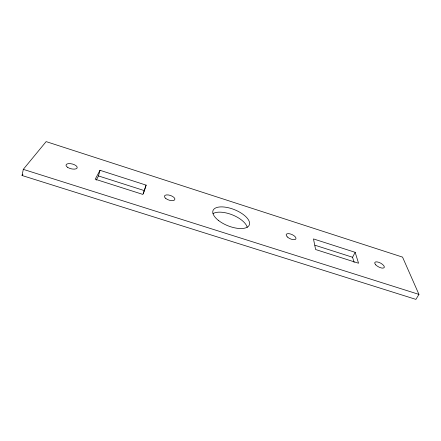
<?xml version="1.0" encoding="UTF-8"?>
<svg xmlns="http://www.w3.org/2000/svg" width="441" height="441" viewBox="0 0 441 441"><rect width="100%" height="100%" fill="white"/><g stroke="black" fill="none" stroke-linecap="round" stroke-linejoin="round"><path stroke-width="0.66" d="M22.05 175.501L23.296 169.355L46.134 141.611L402.545 257.114L418.95 294.395L415.913 299.389L22.05 175.501L22.91 174.438M96.232 180.165L98.475 175.937L99.997 170.298L146.12 185.126L144.587 190.021M146.12 185.126L142.89 194.426L95.212 179.211L99.997 170.298M143.308 193.781L144.4 190.633L98.475 175.937M354.123 262.434L352.568 257.257L355.159 252.324L313.479 238.928L315.613 249.529L358.555 263.227L355.159 252.324M23.296 169.355L418.95 294.395M314.951 245.218L352.568 257.257M213.047 213.582A19.432 8.814 21.7 0 1 232.49 214.921A19.432 8.814 21.7 0 1 247.236 227.363M287.422 237.015A5.314 2.304 24.5 0 0 295.768 239.094A5.314 2.304 24.5 0 0 290.051 233.857A5.314 2.304 24.5 0 0 287.422 237.015M375.787 264.881A5.331 2.15 28.1 0 0 384.023 267.764A5.331 2.15 28.1 0 0 378.797 262.312A5.331 2.15 28.1 0 0 375.787 264.881M218.24 220.274A19.52 8.693 21.7 0 0 249 225.549A19.52 8.693 21.7 0 0 226.283 207.32A19.52 8.693 21.7 0 0 218.24 220.274M165.81 198.483A5.474 2.442 18.6 0 0 174.675 199.856A5.474 2.442 18.6 0 0 168.523 194.983A5.474 2.442 18.6 0 0 165.81 198.483M67.688 167.398A5.777 2.481 14.1 0 0 77.07 168.098A5.777 2.481 14.1 0 0 70.064 163.611A5.777 2.481 14.1 0 0 67.688 167.398"/></g></svg>
